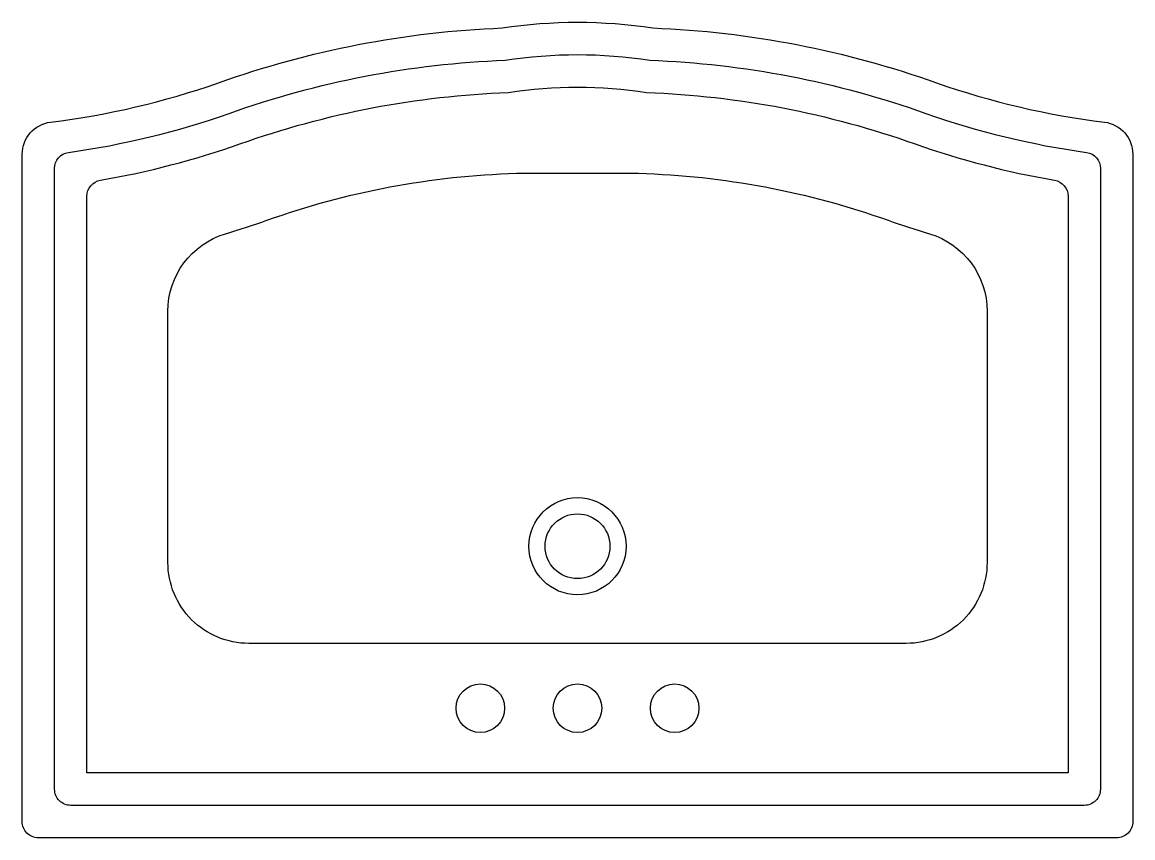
# Model space of a CAD drawing. Header units: millimetres. Extents: x -343 to 343, y 0 to 504.
import ezdxf

# ---------------------------------------------------------------- set-up
doc = ezdxf.new("R2010")
doc.units = ezdxf.units.MM

msp = doc.modelspace()

# ---------------------------------------------------------------- linework, layer by layer
for points in [[(46.55, 500, -0.075998), (221.82, 466.09, 0.053511), (325.45, 441.85, -0.378679), (343, 422), (343, 10, -0.414214), (333, 0), (-333, 0, -0.414214), (-343, 10), (-343, 422, -0.378679), (-325.45, 441.85, 0.053511), (-221.82, 466.09, -0.075998), (-46.55, 500, -0.075998)], [(314.39, 423.14, -0.3739), (323, 413.24), (323, 30, -0.414214), (313, 20), (-313, 20, -0.414214), (-323, 30), (-323, 413.24, -0.3739), (-314.39, 423.14, 0.049344), (-215.16, 447.23, -0.076524), (-44.63, 480.06, -0.077945), (44.63, 480.06, -0.076524), (215.16, 447.23, 0.049344)], [(208.49, 428.38, 0.041415), (294.71, 405.98, -0.364875), (303, 396.13), (303, 40), (-303, 40), (-303, 396.13, -0.364875), (-294.71, 405.98, 0.041415), (-208.49, 428.38, -0.077097), (-42.69, 460.12, -0.080145), (42.69, 460.12, -0.077097)], [(37.72, 410.25, -0.078783), (191.81, 381.24, 0.011417), (217.37, 372.93, -0.331191), (253, 325.04), (253, 170, -0.414214), (203, 120), (-203, 120, -0.414214), (-253, 170), (-253, 325.04, -0.331191), (-217.37, 372.93, 0.011417), (-191.81, 381.24, -0.078783), (-37.72, 410.25)]]:
    msp.add_lwpolyline(points, format="xyb", close=True)
for centre, radius in [((0, 180), 30), ((0, 180), 20), ((-60, 80), 15), ((0, 80), 15), ((60, 80), 15)]:
    msp.add_circle(centre, radius)

doc.saveas('drawing.dxf')
